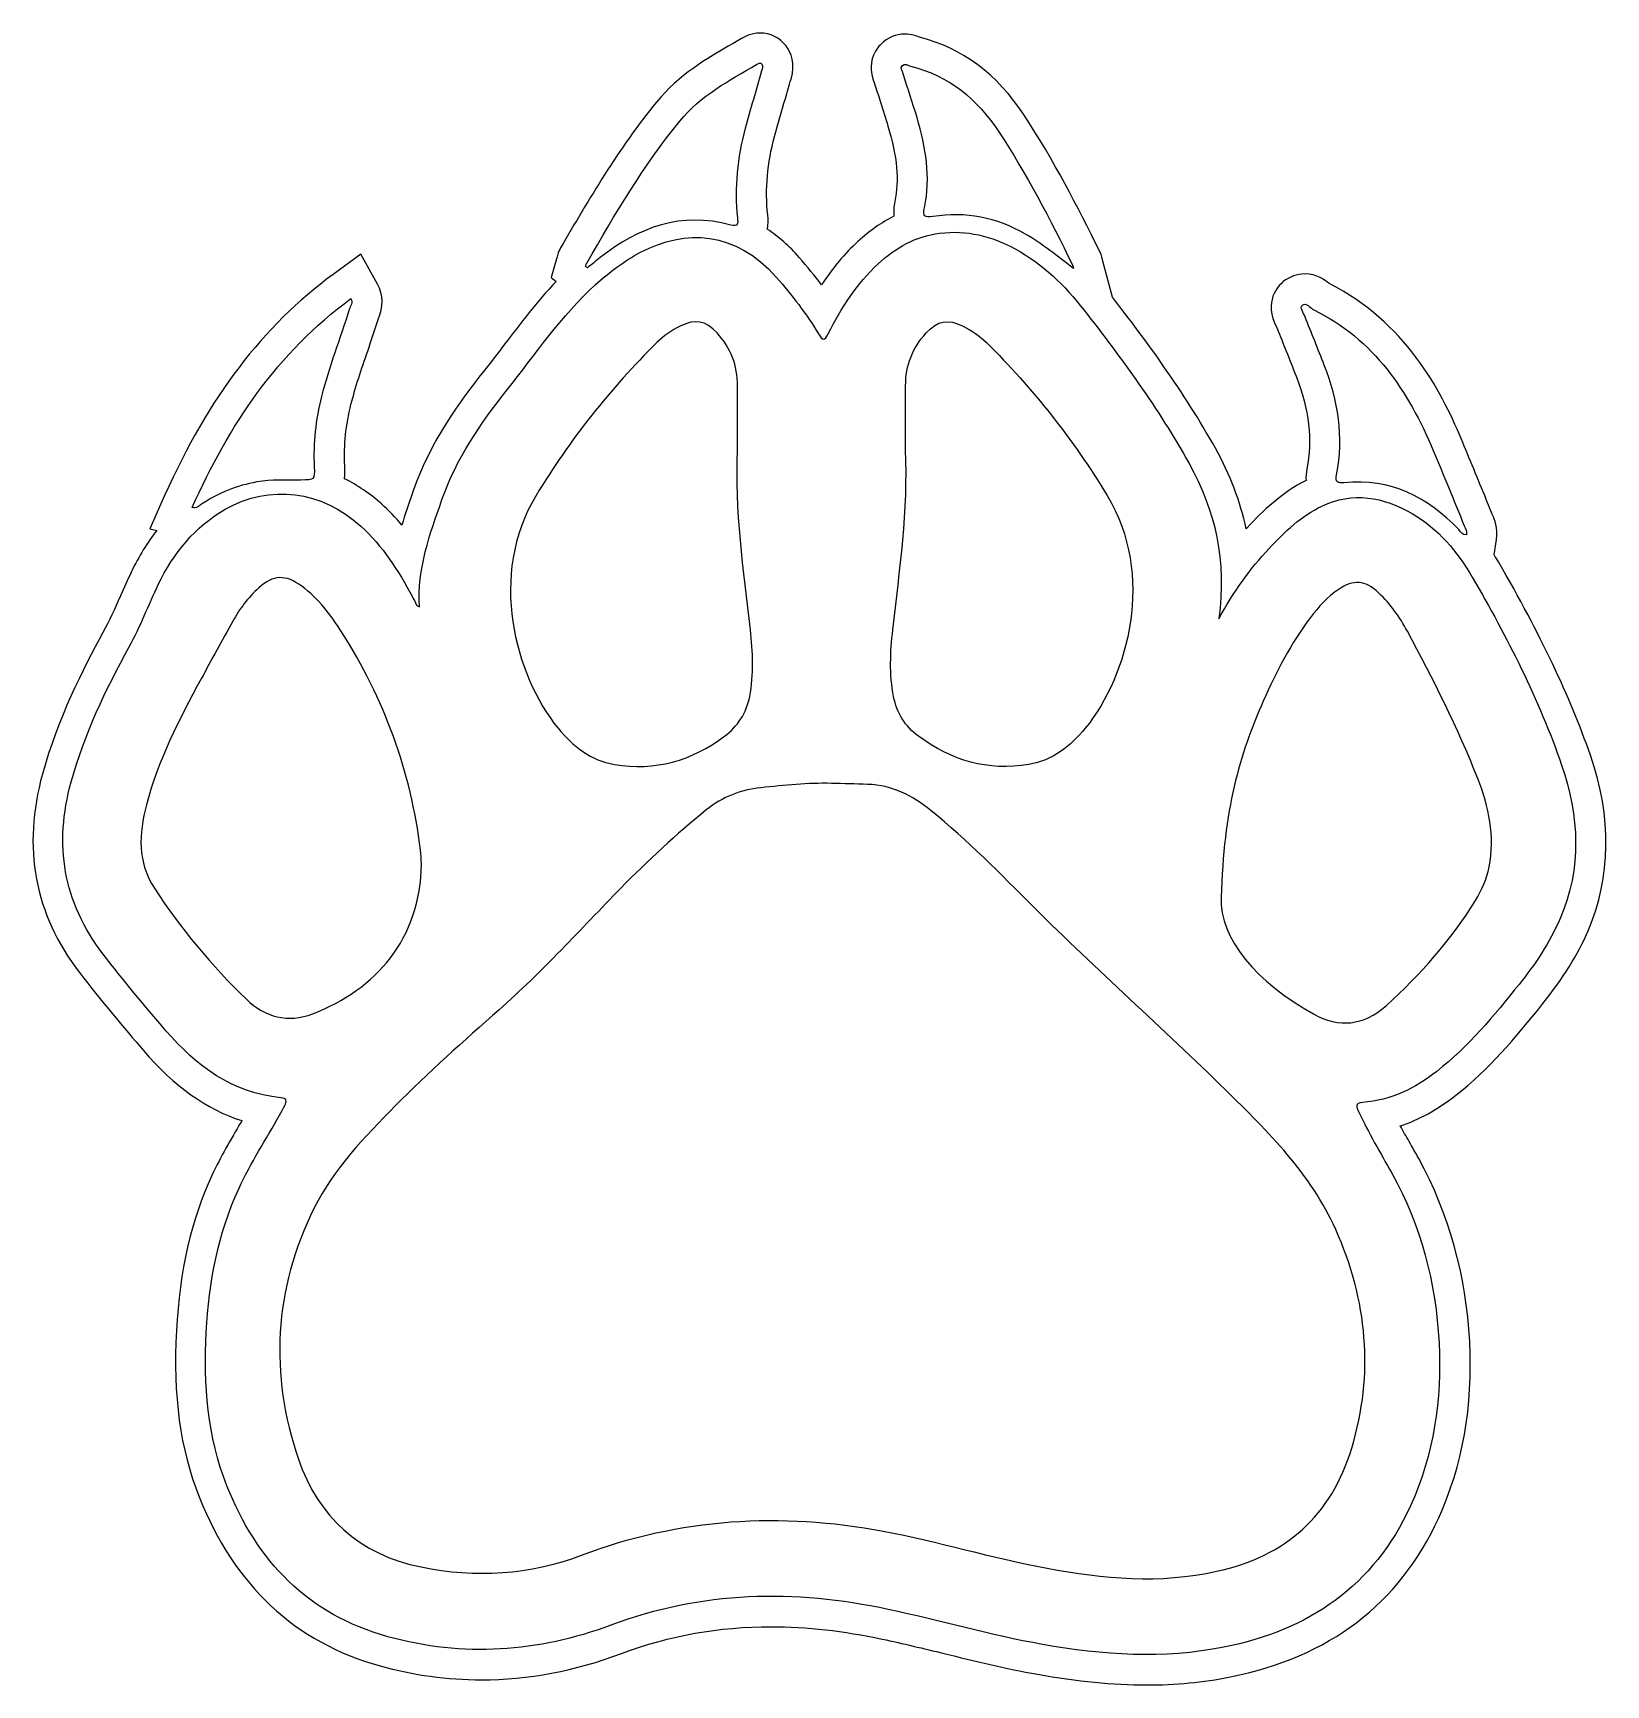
# Model space of a CAD drawing. Header units: millimetres. Extents: x -49 to 49, y -60 to 42.
import ezdxf

# ---------------------------------------------------------------- set-up
doc = ezdxf.new("R2010")
doc.units = ezdxf.units.MM
doc.layers.get('0').update_dxf_attribs({"linetype": 'CONTINUOUS'})

msp = doc.modelspace()

# ---------------------------------------------------------------- linework, layer by layer
for p, q in [((-4.61, 42.11), (-5.13, 41.81)), ((-28.19, 28.76), (-29.91, 27.5)), ((-27.16, 26.9), (-28.19, 28.76)), ((-16.07, 28.46), (-16.41, 27.31)), ((18.38, 26.09), (17.79, 28.32)), ((-16.41, 27.31), (-16.1, 27.06)), ((-27.13, 24.7), (-27.13, 24.71)), ((28.57, 24.19), (28.59, 24.16)), ((-40.36, 13.8), (-41.27, 11.74)), ((-24.93, 14.16), (-25.02, 13.9)), ((41.92, 12.65), (41.55, 13.56)), ((41.94, 12.6), (41.92, 12.65)), ((-41.27, 11.74), (-40.85, 11.64)), ((42.04, 10.12), (42.18, 11.08))]:
    msp.add_line(p, q)
for points in [[(-3.46, 42.45), (-4.03, 42.45), (-4.44, 42.21), (-4.61, 42.11)], [(-1.85, 41.65), (-2.24, 42.16), (-2.82, 42.45), (-3.46, 42.45)], [(5.52, 42.39), (4.96, 42.39), (4.44, 42.17), (4.04, 41.77)], [(6.42, 42.19), (6.26, 42.26), (5.93, 42.39), (5.52, 42.39)], [(12.91, 37.36), (11.21, 39.93), (9.09, 41.51), (6.42, 42.19)], [(-5.13, 41.81), (-6.78, 40.85), (-8.5, 39.86), (-9.88, 38.17)], [(-1.54, 39.6), (-1.24, 40.57), (-1.54, 41.25), (-1.85, 41.65)], [(4.04, 41.77), (3.73, 41.47), (3.09, 40.63), (3.63, 39.32)], [(-8.44, 36.99), (-7.14, 38.58), (-5.38, 39.5), (-3.67, 40.5)], [(-3.36, 40.11), (-3.7, 38.92), (-4.05, 37.74), (-4.38, 36.55)], [(-3.67, 40.5), (-3.57, 40.56), (-3.44, 40.65), (-3.34, 40.52)], [(-3.34, 40.52), (-3.25, 40.39), (-3.32, 40.25), (-3.36, 40.11)], [(5.41, 39.93), (5.36, 40.1), (5.21, 40.29), (5.36, 40.45)], [(5.36, 40.45), (5.52, 40.6), (5.7, 40.44), (5.87, 40.4)], [(6.27, 37.21), (6, 38.12), (5.69, 39.02), (5.41, 39.93)], [(5.87, 40.4), (8.26, 39.81), (10, 38.36), (11.34, 36.33)], [(-1.89, 38.39), (-1.78, 38.79), (-1.66, 39.19), (-1.54, 39.6)], [(3.63, 39.32), (3.75, 38.96), (3.87, 38.6), (3.98, 38.24)], [(-9.88, 38.17), (-12.24, 35.28), (-14.06, 32.16), (-15.82, 29.14)], [(-2.56, 36.04), (-2.34, 36.83), (-2.12, 37.61), (-1.89, 38.39)], [(3.98, 38.24), (4.16, 37.7), (4.32, 37.19), (4.47, 36.68)], [(-14.2, 28.2), (-12.44, 31.24), (-10.67, 34.26), (-8.44, 36.99)], [(6.73, 31.63), (7.13, 33.53), (6.81, 35.38), (6.27, 37.21)], [(17.59, 28.92), (16.23, 31.67), (14.74, 34.58), (12.91, 37.36)], [(-4.38, 36.55), (-4.87, 34.73), (-5.05, 32.88), (-4.86, 31)], [(-2.98, 31.19), (-3.15, 32.77), (-3.01, 34.41), (-2.56, 36.04)], [(4.47, 36.68), (5.04, 34.77), (5.17, 33.33), (4.89, 32.02)], [(11.34, 36.33), (13.07, 33.7), (14.51, 30.91), (15.91, 28.09)], [(4.89, 32.02), (4.83, 31.69), (4.81, 31.39), (4.84, 31.1)], [(-5.27, 30.55), (-8.35, 31.41), (-10.97, 30.42), (-13.37, 28.54)], [(-4.86, 31), (-4.82, 30.66), (-4.81, 30.43), (-5.27, 30.55)], [(-3.01, 30.3), (-2.93, 30.67), (-2.96, 31), (-2.98, 31.19)], [(4.84, 31.1), (4.07, 30.72), (3.33, 30.2), (2.61, 29.54)], [(7.26, 31.08), (6.76, 31), (6.61, 31.09), (6.73, 31.63)], [(12.99, 30), (11.2, 31.02), (9.3, 31.42), (7.26, 31.08)], [(-10.86, 28.87), (-8.09, 30.32), (-4.97, 30.21), (-2.45, 27.33)], [(-1.03, 28.55), (-1.64, 29.25), (-2.31, 29.83), (-3.01, 30.3)], [(3.87, 28.16), (4.96, 29.16), (6.16, 29.86), (7.67, 30.05)], [(7.67, 30.05), (9.35, 30.26), (10.89, 29.88), (12.36, 29.08)], [(15.97, 27.87), (14.98, 28.61), (14.05, 29.39), (12.99, 30)], [(-15.82, 29.14), (-15.98, 28.86), (-16.04, 28.6), (-16.07, 28.46)], [(-13.67, 26.85), (-12.8, 27.63), (-11.89, 28.34), (-10.86, 28.87)], [(2.61, 29.54), (1.78, 28.78), (1.06, 27.92), (0.36, 26.86)], [(12.36, 29.08), (14.06, 28.15), (15.43, 26.81), (16.61, 25.3)], [(17.79, 28.32), (17.77, 28.43), (17.72, 28.66), (17.59, 28.92)], [(-14.27, 27.99), (-14.25, 28.06), (-14.24, 28.14), (-14.2, 28.2)], [(-14.16, 27.9), (-14.2, 27.93), (-14.24, 27.96), (-14.27, 27.99)], [(-13.37, 28.54), (-13.64, 28.33), (-13.9, 28.11), (-14.16, 27.9)], [(0.36, 26.86), (-0.06, 27.4), (-0.52, 27.96), (-1.03, 28.55)], [(0.77, 23.82), (1.58, 25.43), (2.53, 26.93), (3.87, 28.16)], [(15.91, 28.09), (15.94, 28.02), (15.95, 27.94), (15.97, 27.87)], [(-29.91, 27.5), (-34.29, 24.28), (-37.61, 19.93), (-40.36, 13.8)], [(-27.13, 24.71), (-26.78, 25.49), (-26.79, 26.23), (-27.16, 26.9)], [(-16.1, 27.06), (-17.28, 25.81), (-18.3, 24.47), (-19.29, 23.17)], [(-19.15, 20.33), (-17.38, 22.55), (-15.79, 24.92), (-13.67, 26.85)], [(-2.45, 27.33), (-1.49, 26.22), (-0.59, 25.07), (0.17, 23.82)], [(28.97, 27.05), (28.66, 26.79), (27.7, 25.84), (28.57, 24.19)], [(30.3, 27.53), (29.81, 27.53), (29.35, 27.36), (28.97, 27.05)], [(31.82, 26.93), (31.58, 27.12), (31.07, 27.53), (30.3, 27.53)], [(39.99, 17.33), (38.73, 20.33), (36.51, 24.57), (31.82, 26.93)], [(-38.66, 13.05), (-36.38, 18.14), (-33.38, 22.66), (-28.81, 26)], [(-28.81, 26), (-28.67, 25.75), (-28.85, 25.54), (-28.92, 25.32)], [(24.76, 16.73), (22.8, 20.24), (20.46, 23.41), (18.38, 26.09)], [(30.32, 24.88), (30.23, 25.11), (29.96, 25.44), (30.15, 25.59)], [(30.15, 25.59), (30.39, 25.79), (30.63, 25.42), (30.87, 25.3)], [(-28.92, 25.32), (-29.48, 23.52), (-30.17, 21.76), (-30.64, 19.93)], [(-27.77, 22.75), (-27.56, 23.38), (-27.34, 24.04), (-27.13, 24.7)], [(-6.12, 23.87), (-6.86, 24.65), (-7.45, 24.76), (-8.41, 24.29)], [(6.84, 23.87), (7.57, 24.65), (8.16, 24.76), (9.12, 24.29)], [(16.61, 25.3), (18.97, 22.28), (21.24, 19.18), (23.11, 15.82)], [(31.51, 21.88), (31.12, 22.88), (30.71, 23.87), (30.32, 24.88)], [(30.87, 25.3), (34.59, 23.47), (36.71, 20.27), (38.26, 16.6)], [(-8.41, 24.29), (-8.94, 24.02), (-9.43, 23.7), (-9.85, 23.28)], [(-4.85, 20.6), (-4.86, 21.85), (-5.26, 22.95), (-6.12, 23.87)], [(0.17, 23.82), (0.42, 23.4), (0.54, 23.37), (0.77, 23.82)], [(5.56, 20.6), (5.57, 21.85), (5.97, 22.95), (6.84, 23.87)], [(9.12, 24.29), (9.65, 24.02), (10.15, 23.7), (10.57, 23.28)], [(28.59, 24.16), (28.78, 23.68), (28.97, 23.21), (29.15, 22.74)], [(-28.81, 19.44), (-28.53, 20.54), (-28.16, 21.62), (-27.77, 22.75)], [(-19.29, 23.17), (-19.72, 22.61), (-20.16, 22.04), (-20.6, 21.48)], [(-9.85, 23.28), (-12.74, 20.43), (-15.24, 17.27), (-17.34, 13.8)], [(10.57, 23.28), (13.46, 20.43), (15.95, 17.27), (18.05, 13.8)], [(29.15, 22.74), (29.36, 22.23), (29.56, 21.71), (29.76, 21.2)], [(32.27, 15.09), (32.74, 17.43), (32.36, 19.68), (31.51, 21.88)], [(-20.6, 21.48), (-22.06, 19.65), (-23.88, 17.15), (-24.93, 14.16)], [(-4.85, 16.64), (-4.85, 17.96), (-4.84, 19.28), (-4.85, 20.6)], [(5.56, 16.64), (5.56, 17.96), (5.55, 19.28), (5.56, 20.6)], [(29.76, 21.2), (30.57, 19.11), (30.79, 17.24), (30.43, 15.46)], [(-30.64, 19.93), (-31, 18.5), (-31.16, 17.05), (-31.09, 15.58)], [(-23.17, 13.55), (-22.29, 16.07), (-20.8, 18.26), (-19.15, 20.33)], [(-29.2, 15.66), (-29.26, 16.92), (-29.13, 18.19), (-28.81, 19.44)], [(-4.06, 5.48), (-4.48, 9.19), (-5.02, 12.89), (-4.85, 16.64)], [(4.77, 5.48), (5.19, 9.19), (5.73, 12.89), (5.56, 16.64)], [(26.67, 11.74), (26.31, 13.43), (25.67, 15.09), (24.76, 16.73)], [(38.26, 16.6), (38.91, 15.05), (39.55, 13.49), (40.18, 11.93)], [(41.55, 13.56), (41.03, 14.82), (40.51, 16.08), (39.99, 17.33)], [(-31.09, 15.58), (-31.05, 14.76), (-31.06, 14.77), (-31.91, 14.76)], [(-29.21, 14.84), (-29.18, 15.13), (-29.19, 15.41), (-29.2, 15.66)], [(23.11, 15.82), (24.76, 12.86), (25.48, 9.72), (24.97, 6.16)], [(30.43, 15.46), (30.38, 15.19), (30.36, 14.95), (30.38, 14.74)], [(-34.64, 14.64), (-35.88, 14.43), (-37.01, 13.96), (-38.07, 13.27)], [(-31.91, 14.76), (-32.82, 14.74), (-33.73, 14.8), (-34.64, 14.64)], [(-26.92, 13.29), (-27.63, 13.92), (-28.4, 14.44), (-29.21, 14.84)], [(30.38, 14.74), (28.88, 13.98), (27.69, 12.84), (26.73, 11.81)], [(32.74, 14.59), (32.35, 14.55), (32.17, 14.63), (32.27, 15.09)], [(39.84, 11.69), (37.9, 13.72), (35.61, 14.88), (32.74, 14.59)], [(-36.6, 12.95), (-33.83, 14.53), (-30.64, 14.11), (-28.2, 11.91)], [(-25.02, 13.9), (-25.24, 13.27), (-25.46, 12.63), (-25.66, 11.97)], [(-24.57, 6.9), (-24.71, 9.28), (-23.92, 11.42), (-23.17, 13.55)], [(-17.34, 13.8), (-20.31, 8.89), (-18.67, 2.7), (-15.98, -0.61)], [(18.05, 13.8), (21.02, 8.89), (19.39, 2.7), (16.7, -0.61)], [(31.36, 13.15), (33.28, 14.06), (35.17, 13.72), (36.95, 12.68)], [(-40.75, 8.29), (-39.81, 10.23), (-38.49, 11.87), (-36.6, 12.95)], [(-38.07, 13.27), (-38.23, 13.17), (-38.35, 12.97), (-38.66, 13.05)], [(-25.66, 11.97), (-26.04, 12.43), (-26.46, 12.87), (-26.92, 13.29)], [(28.1, 10.53), (29.06, 11.56), (30.09, 12.54), (31.36, 13.15)], [(36.95, 12.68), (38.57, 11.74), (39.76, 10.34), (40.68, 8.74)], [(42.18, 11.08), (42.29, 11.8), (42.06, 12.34), (41.94, 12.6)], [(-40.85, 11.64), (-41.44, 10.88), (-41.96, 10.03), (-42.41, 9.09)], [(-28.2, 11.91), (-26.84, 10.67), (-25.88, 9.15), (-25.02, 7.56)], [(26.73, 11.81), (26.71, 11.79), (26.69, 11.76), (26.67, 11.74)], [(40.33, 11.36), (40.06, 11.35), (39.97, 11.56), (39.84, 11.69)], [(40.18, 11.93), (40.26, 11.76), (40.36, 11.57), (40.33, 11.36)], [(24.97, 6.16), (25.9, 7.84), (26.9, 9.26), (28.1, 10.53)], [(42.31, 9.69), (42.22, 9.83), (42.13, 9.98), (42.04, 10.12)], [(48, -2.28), (46.72, 1.39), (44.91, 5.19), (42.31, 9.69)], [(-42.41, 9.09), (-42.66, 8.58), (-42.89, 8.07), (-43.1, 7.58)], [(-42.55, 4.43), (-41.87, 5.68), (-41.36, 7.01), (-40.75, 8.29)], [(-31.86, 8.18), (-32.85, 8.93), (-33.63, 8.89), (-34.53, 8.08)], [(34.88, 7.77), (34.02, 8.57), (33.35, 8.62), (32.37, 7.97)], [(40.68, 8.74), (42.85, 5.02), (44.81, 1.18), (46.22, -2.9)], [(-43.1, 7.58), (-43.45, 6.78), (-43.79, 6.03), (-44.18, 5.32)], [(-34.53, 8.08), (-35.19, 7.48), (-35.71, 6.78), (-36.14, 6.01)], [(-29.39, 5.35), (-30.07, 6.41), (-30.83, 7.42), (-31.86, 8.18)], [(-25.02, 7.56), (-24.92, 7.38), (-24.83, 7.2), (-24.74, 7.02)], [(32.37, 7.97), (31.69, 7.51), (31.15, 6.9), (30.66, 6.25)], [(36.66, 5.39), (36.19, 6.26), (35.62, 7.08), (34.88, 7.77)], [(-24.74, 7.02), (-24.72, 6.99), (-24.67, 6.97), (-24.57, 6.9)], [(30.66, 6.25), (29.45, 4.66), (28.54, 2.89), (27.73, 1.07)], [(-44.18, 5.32), (-45.43, 3.04), (-46.98, -0.02), (-47.93, -3.45)], [(-36.14, 6.01), (-36.81, 4.83), (-37.45, 3.63), (-38.1, 2.44)], [(-24.5, -8.17), (-25.1, -3.29), (-26.76, 1.21), (-29.39, 5.35)], [(-4.1, 1.35), (-3.84, 2.73), (-3.9, 4.11), (-4.06, 5.48)], [(4.82, 1.35), (4.55, 2.73), (4.61, 4.11), (4.77, 5.48)], [(41.02, -3.73), (39.78, -0.59), (38.26, 2.42), (36.66, 5.39)], [(-46.15, -3.94), (-45.33, -0.98), (-44.02, 1.76), (-42.55, 4.43)], [(-38.1, 2.44), (-39.46, -0.06), (-40.75, -2.59), (-41.49, -5.36)], [(-5.66, -1.11), (-4.83, -0.5), (-4.3, 0.33), (-4.1, 1.35)], [(6.37, -1.11), (5.54, -0.5), (5.01, 0.33), (4.82, 1.35)], [(27.73, 1.07), (26.26, -2.24), (25.27, -5.67), (25.12, -11.1)], [(-15.98, -0.61), (-15.06, -1.74), (-13.96, -2.61), (-12.48, -2.86)], [(16.7, -0.61), (15.78, -1.74), (14.67, -2.61), (13.19, -2.86)], [(-12.48, -2.86), (-9.95, -3.28), (-7.69, -2.62), (-5.66, -1.11)], [(13.19, -2.86), (10.67, -3.28), (8.4, -2.62), (6.37, -1.11)], [(46.22, -2.9), (47.31, -6.06), (47.48, -9.26), (46.12, -12.41)], [(47.86, -13.16), (49.29, -9.81), (49.34, -6.15), (48, -2.28)], [(-47.93, -3.45), (-49.19, -8), (-48.42, -12.13), (-45.64, -15.74)], [(-44.18, -14.59), (-46.66, -11.37), (-47.22, -7.82), (-46.15, -3.94)], [(0.97, -4.03), (-0.5, -4), (-1.95, -4.14), (-3.41, -4.3)], [(3.21, -4.09), (2.47, -4.07), (1.72, -4.05), (0.97, -4.03)], [(7.13, -5.71), (5.97, -4.78), (4.74, -4.14), (3.21, -4.09)], [(41.72, -9.2), (42.11, -7.3), (41.71, -5.48), (41.02, -3.73)], [(-3.41, -4.3), (-4.67, -4.43), (-5.78, -4.86), (-6.79, -5.67)], [(-41.49, -5.36), (-41.96, -7.15), (-42.05, -8.91), (-40.99, -10.53)], [(-6.79, -5.67), (-8.65, -7.19), (-10.41, -8.81), (-12.09, -10.52)], [(13.52, -11.71), (11.45, -9.65), (9.41, -7.56), (7.13, -5.71)], [(-24.45, -9.02), (-24.46, -8.73), (-24.46, -8.45), (-24.5, -8.17)], [(-31.18, -18.3), (-27.27, -16.8), (-24.49, -13.65), (-24.45, -9.02)], [(40.88, -11.28), (41.28, -10.64), (41.57, -9.95), (41.72, -9.2)], [(-40.99, -10.53), (-39.35, -13.04), (-37.44, -15.33), (-35.29, -17.4)], [(-12.09, -10.52), (-14.57, -13.06), (-16.96, -15.7), (-19.63, -18.05)], [(25.12, -11.1), (25, -13.62), (27.32, -16.37), (30.84, -18.31)], [(25.39, -23.02), (21.49, -19.19), (17.39, -15.57), (13.52, -11.71)], [(35.34, -17.8), (37.48, -15.87), (39.36, -13.73), (40.88, -11.28)], [(46.12, -12.41), (45.48, -13.9), (44.59, -15.23), (43.58, -16.48)], [(45.06, -17.67), (46.3, -16.12), (47.22, -14.65), (47.86, -13.16)], [(-40.28, -19.35), (-41.62, -17.79), (-42.93, -16.22), (-44.18, -14.59)], [(-45.64, -15.74), (-44.28, -17.52), (-42.87, -19.18), (-41.67, -20.58)], [(43.58, -16.48), (42.02, -18.42), (40.45, -20.33), (38.48, -21.87)], [(-35.29, -17.4), (-34.13, -18.51), (-32.72, -18.9), (-31.18, -18.3)], [(-19.63, -18.05), (-21.82, -19.99), (-24.01, -21.93), (-26.07, -24.01)], [(30.84, -18.31), (32.41, -19.19), (33.95, -19.05), (35.34, -17.8)], [(39.66, -23.35), (41.71, -21.75), (43.32, -19.83), (45.06, -17.67)], [(-33.16, -23.5), (-36.17, -23.21), (-38.38, -21.55), (-40.28, -19.35)], [(-41.67, -20.58), (-39.75, -22.8), (-37.78, -24.22), (-35.57, -24.92)], [(38.48, -21.87), (37.13, -22.93), (35.64, -23.68), (33.89, -23.79)], [(-32.92, -23.99), (-32.77, -23.72), (-32.78, -23.54), (-33.16, -23.5)], [(32.22, -31.67), (30.68, -28.22), (28.03, -25.61), (25.39, -23.02)], [(36.22, -25.25), (37.38, -24.87), (38.52, -24.24), (39.66, -23.35)], [(-33.24, -24.58), (-33.14, -24.38), (-33.03, -24.19), (-32.92, -23.99)], [(-26.07, -24.01), (-27.97, -25.93), (-29.87, -27.89), (-31.09, -30.33)], [(33.89, -23.79), (33.38, -23.82), (33.52, -24.09), (33.64, -24.36)], [(33.64, -24.36), (34.24, -25.68), (34.99, -26.91), (35.69, -28.17)], [(-35.64, -25.03), (-36.25, -26.08), (-36.89, -27.16), (-37.43, -28.32)], [(-35.75, -29.11), (-35.02, -27.54), (-34.08, -26.09), (-33.24, -24.58)], [(-35.57, -24.92), (-35.59, -24.95), (-35.62, -24.99), (-35.64, -25.03)], [(36.77, -26.22), (36.58, -25.89), (36.4, -25.57), (36.22, -25.25)], [(37.36, -27.27), (37.17, -26.92), (36.97, -26.57), (36.77, -26.22)], [(40.52, -38.6), (40.31, -34.5), (39.24, -30.69), (37.36, -27.27)], [(-37.43, -28.32), (-38.71, -31.07), (-39.43, -34.21), (-39.63, -37.92)], [(35.69, -28.17), (37.5, -31.44), (38.43, -34.96), (38.62, -38.69)], [(-37.78, -38.02), (-37.61, -34.93), (-37.06, -31.93), (-35.75, -29.11)], [(-31.09, -30.33), (-33.6, -35.36), (-33.86, -40.65), (-32.07, -45.89)], [(33.21, -45.21), (34.61, -40.58), (34.17, -36.05), (32.22, -31.67)], [(-39.63, -37.92), (-39.85, -41.98), (-39.4, -45.26), (-38.22, -48.23)], [(-36.5, -47.54), (-37.71, -44.5), (-37.95, -41.28), (-37.78, -38.02)], [(38.62, -38.69), (38.8, -42.2), (38.31, -45.58), (36.85, -48.79)], [(38.58, -49.57), (40.09, -46.26), (40.73, -42.67), (40.52, -38.6)], [(-32.07, -45.89), (-30.87, -49.43), (-28.28, -51.81), (-24.47, -52.57)], [(24.84, -52.84), (29.12, -51.91), (31.94, -49.4), (33.21, -45.21)], [(-26.53, -56.89), (-31.47, -55.52), (-34.66, -52.19), (-36.5, -47.54)], [(-38.22, -48.23), (-36.05, -53.71), (-32.28, -57.23), (-27.01, -58.7)], [(36.85, -48.79), (34.57, -53.77), (30.56, -56.49), (25.29, -57.54)], [(-14.52, -51.84), (-8.41, -49.53), (-2.19, -49.16), (4.18, -50.35)], [(25.68, -59.38), (31.82, -58.16), (36.16, -54.86), (38.58, -49.57)], [(4.18, -50.35), (7.59, -50.99), (10.92, -52.01), (14.33, -52.65)], [(-24.47, -52.57), (-21.08, -53.26), (-17.73, -53.06), (-14.52, -51.84)], [(14.33, -52.65), (17.83, -53.31), (21.32, -53.62), (24.84, -52.84)], [(4.48, -55.2), (-1.34, -53.96), (-7.06, -54.06), (-12.71, -56.18)], [(14.04, -57.37), (10.82, -56.8), (7.68, -55.88), (4.48, -55.2)], [(-12.71, -56.18), (-17.21, -57.86), (-21.86, -58.18), (-26.53, -56.89)], [(-12.04, -57.93), (-9.06, -56.81), (-6.02, -56.27), (-2.76, -56.27)], [(-2.76, -56.27), (-0.58, -56.27), (1.73, -56.53), (4.11, -57.04)], [(4.11, -57.04), (5.39, -57.31), (6.69, -57.63), (7.95, -57.93)], [(-20.73, -59.56), (-17.84, -59.56), (-14.91, -59.01), (-12.04, -57.93)], [(7.95, -57.93), (9.83, -58.39), (11.77, -58.87), (13.73, -59.22)], [(25.29, -57.54), (21.53, -58.29), (17.78, -58.04), (14.04, -57.37)], [(-27.01, -58.7), (-24.94, -59.27), (-22.83, -59.56), (-20.73, -59.56)], [(13.73, -59.22), (16.21, -59.66), (18.42, -59.88), (20.49, -59.88)], [(20.49, -59.88), (22.31, -59.88), (24.01, -59.72), (25.68, -59.38)]]:
    msp.add_open_spline(points, degree=3)

doc.saveas('drawing.dxf')
